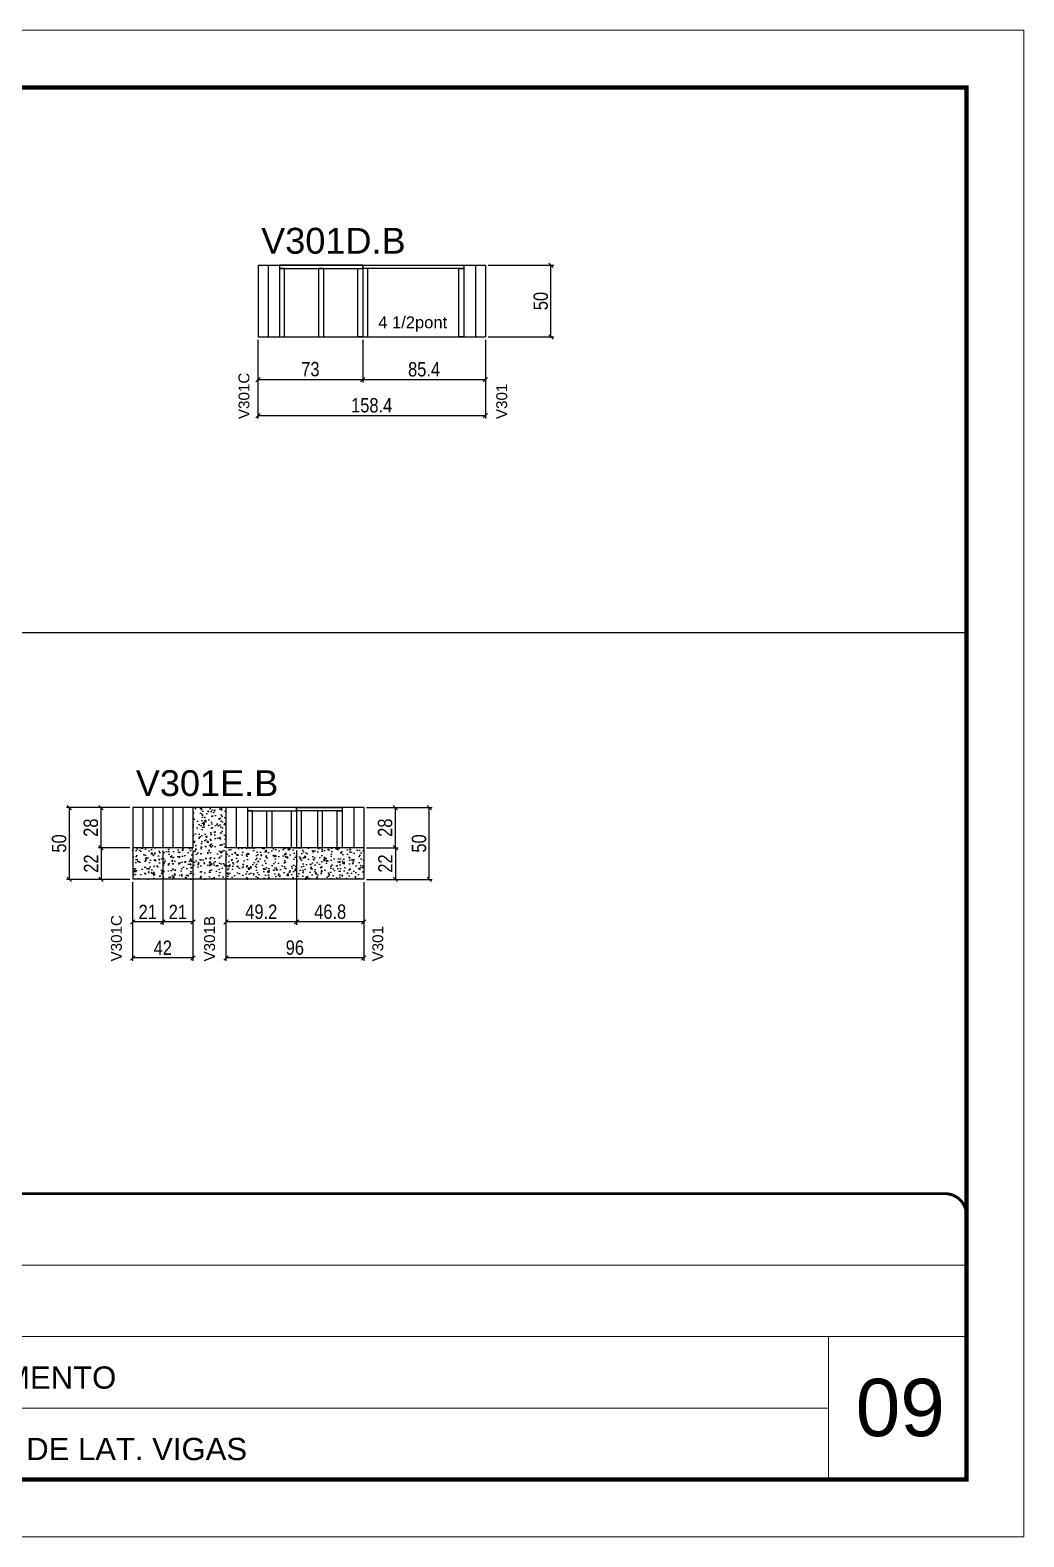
# Model space of a CAD drawing. Extents: x -3394 to 16474, y -5031 to 14397.
# Drawn here: x 5065 to 5757, y 11049 to 12099 of the extents above; entities that cross this region are included whole.
import ezdxf

# ---------------------------------------------------------------- set-up
doc = ezdxf.new("R2010")
doc.units = 0
doc.linetypes.add('CONTINUO', pattern=[0])
doc.linetypes.add('DASHED', pattern=[0.75, 0.5, -0.25])
doc.layers.get('0').update_dxf_attribs({"linetype": 'CONTINUOUS'})
doc.layers.get('Defpoints').update_dxf_attribs({"linetype": 'CONTINUOUS'})
for name, color, linetype, lineweight in [('CARIMBO', 255, 'CONTINUOUS', 9), ('Folhas', 255, 'CONTINUOUS', 9), ('SARRAFO DE PRESSAO', 251, 'DASHED', 9)]:
    doc.layers.add(name, color=color, linetype=linetype, lineweight=lineweight)
for name, color, linetype in [('COTA', 241, 'CONTINUOUS'), ('NOMENCLATURA', 7, 'CONTINUOUS'), ('Painéis', 200, 'CONTINUOUS'), ('PONTALETE', 7, 'CONTINUOUS'), ('SARR_2.2x7', 40, 'CONTINUOUS'), ('SARR_3.5x7', 81, 'CONTINUOUS')]:
    doc.layers.add(name, color=color, linetype=linetype)
doc.styles.add('ARIAL', font='arial.ttf')
doc.styles.add('COTA TECNICA', font='techl___.ttf', dxfattribs={"height": 10})
doc.dimstyles.new('PAINEL', dxfattribs={"dimtxt": 10, "dimasz": 3, "dimexe": 3, "dimexo": 3, "dimgap": 3, "dimtad": 1, "dimdec": 1, "dimzin": 12, "dimdsep": 46, "dimtxsty": 'COTA TECNICA', "dimblk1": 'OBLIQUE', "dimblk2": 'OBLIQUE', "dimsah": 1, "dimcen": 0.9, "dimclrd": 4, "dimclre": 4, "dimclrt": 240, "dimadec": 1, "dimazin": 3, "dimtfac": 1, "dimtdec": 1, "dimtmove": 0, "dimatfit": 3, "dimfxl": 1, "dimtolj": 1, "dimtzin": 12, "dimarcsym": 0})

# ---------------------------------------------------------------- blocks, each defined once
blk = doc.blocks.new('9999999999')
at = {"color": 30, "linetype": 'CONTINUO'}
for p, q in [((98564.6, 34379.6), (99584, 34379.6)), ((98564.6, 34329.8), (99488, 34329.8)), ((99584, 34329.8), (99488, 34329.8)), ((99488, 34329.8), (99488, 34230.2)), ((98564.6, 34280), (99488, 34280))]:
    blk.add_line(p, q, dxfattribs=at)
at = {"color": 30, "linetype": 'CONTINUO', "const_width": 2}
blk.add_lwpolyline([(99584, 34230.2), (99584, 34414.4, 0.414214), (99569, 34429.4), (98229, 34429.4, 0.414214), (98214, 34414.4), (98214, 34245.2, 0.414214), (98229, 34230.2), (99584, 34230.2)], format="xyb", dxfattribs=at)
at = {"layer": 'Folhas'}
blk.add_lwpolyline([(98139, 34190.2), (99624, 34190.2), (99624, 35240.2), (98139, 35240.2)], close=True, dxfattribs=at)
at = {"layer": 'Folhas', "color": 30, "const_width": 3}
blk.add_lwpolyline([(98214, 34230.2), (99584, 34230.2), (99584, 35200.2), (98214, 35200.2)], close=True, dxfattribs=at)
at = {"color": 7, "linetype": 'Continuous', "ltscale": 5, "style": 'ARIAL'}
for s, p in [('1° PAVIMENTO', (98837.7, 34293.5)), ('PAINÉIS DE LAT. VIGAS', (98837.7, 34243.7))]:
    blk.add_text(s, height=15.483, dxfattribs=at).set_placement(p)
blk = doc.blocks.new('_Oblique')
at = {"color": 0, "linetype": 'ByBlock', "lineweight": -2}
blk.add_line((-0.5, -0.5), (0.5, 0.5), dxfattribs=at)
blk = doc.blocks.new('*D1005')
at = {"layer": 'COTA', "color": 4, "linetype": 'Continuous', "lineweight": -2, "transparency": 16777216}
for p, q in [((5223.7, 11883.6), (5223.7, 11853.9)), ((5296.7, 11883.6), (5296.7, 11853.9)), ((5223.7, 11855.9), (5296.7, 11855.9))]:
    blk.add_line(p, q, dxfattribs=at)
at = {"layer": 'Defpoints', "color": 0, "linetype": 'Continuous', "transparency": 16777216}
for p in [(5223.7, 11885.6), (5296.7, 11885.6), (5296.7, 11855.9)]:
    blk.add_point(p, dxfattribs=at)
at = {"layer": 'COTA', "color": 4, "linetype": 'Continuous', "lineweight": -2, "transparency": 16777216, "xscale": 3, "yscale": 3, "zscale": 3, "rotation": 180}
blk.add_blockref('_Oblique', (5223.7, 11855.9), dxfattribs=at)
at = {"layer": 'COTA', "color": 4, "linetype": 'Continuous', "lineweight": -2, "transparency": 16777216, "xscale": 3, "yscale": 3, "zscale": 3}
blk.add_blockref('_Oblique', (5296.7, 11855.9), dxfattribs=at)
at = {"layer": 'COTA', "color": 240, "linetype": 'Continuous', "transparency": 16777216, "insert": (5260.2, 11863.1), "char_height": 10, "attachment_point": 5, "style": 'COTA TECNICA'}
blk.add_mtext('\\A1;73', dxfattribs=at)
blk = doc.blocks.new('*D1006')
at = {"layer": 'COTA', "color": 4, "linetype": 'Continuous', "lineweight": -2, "transparency": 16777216}
for p, q in [((5296.7, 11883.6), (5296.7, 11853.9)), ((5382.1, 11883.6), (5382.1, 11853.9)), ((5296.7, 11855.9), (5382.1, 11855.9))]:
    blk.add_line(p, q, dxfattribs=at)
at = {"layer": 'Defpoints', "color": 0, "linetype": 'Continuous', "transparency": 16777216}
for p in [(5296.7, 11885.6), (5382.1, 11885.6), (5382.1, 11855.9)]:
    blk.add_point(p, dxfattribs=at)
at = {"layer": 'COTA', "color": 4, "linetype": 'Continuous', "lineweight": -2, "transparency": 16777216, "xscale": 3, "yscale": 3, "zscale": 3, "rotation": 180}
blk.add_blockref('_Oblique', (5296.7, 11855.9), dxfattribs=at)
at = {"layer": 'COTA', "color": 4, "linetype": 'Continuous', "lineweight": -2, "transparency": 16777216, "xscale": 3, "yscale": 3, "zscale": 3}
blk.add_blockref('_Oblique', (5382.1, 11855.9), dxfattribs=at)
at = {"layer": 'COTA', "color": 240, "linetype": 'Continuous', "transparency": 16777216, "insert": (5339.4, 11863), "char_height": 10, "attachment_point": 5, "style": 'COTA TECNICA'}
blk.add_mtext('\\A1;85.4', dxfattribs=at)
blk = doc.blocks.new('*D1007')
at = {"layer": 'COTA', "color": 4, "linetype": 'Continuous', "lineweight": -2, "transparency": 16777216}
for p, q in [((5223.7, 11883.6), (5223.7, 11828.8)), ((5382.1, 11883.6), (5382.1, 11828.8)), ((5223.7, 11830.8), (5382.1, 11830.8))]:
    blk.add_line(p, q, dxfattribs=at)
at = {"layer": 'Defpoints', "color": 0, "linetype": 'Continuous', "transparency": 16777216}
for p in [(5223.7, 11885.6), (5382.1, 11885.6), (5382.1, 11830.8)]:
    blk.add_point(p, dxfattribs=at)
at = {"layer": 'COTA', "color": 4, "linetype": 'Continuous', "lineweight": -2, "transparency": 16777216, "xscale": 3, "yscale": 3, "zscale": 3, "rotation": 180}
blk.add_blockref('_Oblique', (5223.7, 11830.8), dxfattribs=at)
at = {"layer": 'COTA', "color": 4, "linetype": 'Continuous', "lineweight": -2, "transparency": 16777216, "xscale": 3, "yscale": 3, "zscale": 3}
blk.add_blockref('_Oblique', (5382.1, 11830.8), dxfattribs=at)
at = {"layer": 'COTA', "color": 240, "linetype": 'Continuous', "transparency": 16777216, "insert": (5302.9, 11837.9), "char_height": 10, "attachment_point": 5, "style": 'COTA TECNICA'}
blk.add_mtext('\\A1;158.4', dxfattribs=at)
blk = doc.blocks.new('*D1008')
at = {"layer": 'COTA', "color": 4, "linetype": 'Continuous', "lineweight": -2, "transparency": 16777216}
for p, q in [((5384.1, 11935.6), (5429.8, 11935.6)), ((5427.8, 11885.6), (5427.8, 11935.6)), ((5384.1, 11885.6), (5429.8, 11885.6))]:
    blk.add_line(p, q, dxfattribs=at)
at = {"layer": 'Defpoints', "color": 0, "linetype": 'Continuous', "transparency": 16777216}
for p in [(5382.1, 11935.6), (5427.8, 11935.6), (5382.1, 11885.6)]:
    blk.add_point(p, dxfattribs=at)
at = {"layer": 'COTA', "color": 4, "linetype": 'Continuous', "lineweight": -2, "transparency": 16777216, "xscale": 3, "yscale": 3, "zscale": 3}
for p, rotation in [((5427.8, 11935.6), 90), ((5427.8, 11885.6), 270)]:
    blk.add_blockref('_Oblique', p, dxfattribs=dict(at, rotation=rotation))
at = {"layer": 'COTA', "color": 240, "linetype": 'Continuous', "transparency": 16777216, "insert": (5420.7, 11910.6), "char_height": 10, "attachment_point": 5, "rotation": 90, "style": 'COTA TECNICA'}
blk.add_mtext('\\A1;50', dxfattribs=at)
blk = doc.blocks.new('*D1024')
at = {"layer": 'COTA', "color": 4, "linetype": 'Continuous', "lineweight": -2, "transparency": 16777216}
for p, q in [((5250.6, 11527.6), (5250.6, 11475.9)), ((5297.4, 11505.6), (5297.4, 11475.9)), ((5297.4, 11477.9), (5250.6, 11477.9))]:
    blk.add_line(p, q, dxfattribs=at)
at = {"layer": 'Defpoints', "color": 0, "linetype": 'Continuous', "transparency": 16777216}
for p in [(5250.6, 11529.6), (5297.4, 11507.6), (5250.6, 11477.9)]:
    blk.add_point(p, dxfattribs=at)
at = {"layer": 'COTA', "color": 4, "linetype": 'Continuous', "lineweight": -2, "transparency": 16777216, "xscale": 3, "yscale": 3, "zscale": 3, "rotation": 180}
blk.add_blockref('_Oblique', (5250.6, 11477.9), dxfattribs=at)
at = {"layer": 'COTA', "color": 4, "linetype": 'Continuous', "lineweight": -2, "transparency": 16777216, "xscale": 3, "yscale": 3, "zscale": 3}
blk.add_blockref('_Oblique', (5297.4, 11477.9), dxfattribs=at)
at = {"layer": 'COTA', "color": 240, "linetype": 'Continuous', "transparency": 16777216, "insert": (5274, 11485), "char_height": 10, "attachment_point": 5, "style": 'COTA TECNICA'}
blk.add_mtext('\\A1;46.8', dxfattribs=at)
blk = doc.blocks.new('*D1025')
at = {"layer": 'COTA', "color": 4, "linetype": 'Continuous', "lineweight": -2, "transparency": 16777216}
for p, q in [((5201.4, 11527.6), (5201.4, 11475.9)), ((5250.6, 11527.6), (5250.6, 11475.9)), ((5250.6, 11477.9), (5201.4, 11477.9))]:
    blk.add_line(p, q, dxfattribs=at)
at = {"layer": 'Defpoints', "color": 0, "linetype": 'Continuous', "transparency": 16777216}
for p in [(5201.4, 11529.6), (5250.6, 11529.6), (5201.4, 11477.9)]:
    blk.add_point(p, dxfattribs=at)
at = {"layer": 'COTA', "color": 4, "linetype": 'Continuous', "lineweight": -2, "transparency": 16777216, "xscale": 3, "yscale": 3, "zscale": 3, "rotation": 180}
blk.add_blockref('_Oblique', (5201.4, 11477.9), dxfattribs=at)
at = {"layer": 'COTA', "color": 4, "linetype": 'Continuous', "lineweight": -2, "transparency": 16777216, "xscale": 3, "yscale": 3, "zscale": 3}
blk.add_blockref('_Oblique', (5250.6, 11477.9), dxfattribs=at)
at = {"layer": 'COTA', "color": 240, "linetype": 'Continuous', "transparency": 16777216, "insert": (5226, 11485), "char_height": 10, "attachment_point": 5, "style": 'COTA TECNICA'}
blk.add_mtext('\\A1;49.2', dxfattribs=at)
blk = doc.blocks.new('*D1026')
at = {"layer": 'COTA', "color": 4, "linetype": 'Continuous', "lineweight": -2, "transparency": 16777216}
for p, q in [((5201.4, 11527.6), (5201.4, 11450.8)), ((5297.4, 11505.6), (5297.4, 11450.8)), ((5297.4, 11452.8), (5201.4, 11452.8))]:
    blk.add_line(p, q, dxfattribs=at)
at = {"layer": 'Defpoints', "color": 0, "linetype": 'Continuous', "transparency": 16777216}
for p in [(5201.4, 11529.6), (5297.4, 11507.6), (5201.4, 11452.8)]:
    blk.add_point(p, dxfattribs=at)
at = {"layer": 'COTA', "color": 4, "linetype": 'Continuous', "lineweight": -2, "transparency": 16777216, "xscale": 3, "yscale": 3, "zscale": 3, "rotation": 180}
blk.add_blockref('_Oblique', (5201.4, 11452.8), dxfattribs=at)
at = {"layer": 'COTA', "color": 4, "linetype": 'Continuous', "lineweight": -2, "transparency": 16777216, "xscale": 3, "yscale": 3, "zscale": 3}
blk.add_blockref('_Oblique', (5297.4, 11452.8), dxfattribs=at)
at = {"layer": 'COTA', "color": 240, "linetype": 'Continuous', "transparency": 16777216, "insert": (5249.4, 11460), "char_height": 10, "attachment_point": 5, "style": 'COTA TECNICA'}
blk.add_mtext('\\A1;96', dxfattribs=at)
blk = doc.blocks.new('*D1027')
at = {"layer": 'COTA', "color": 4, "linetype": 'Continuous', "lineweight": -2, "transparency": 16777216}
for p, q in [((5299.4, 11557.6), (5321.4, 11557.6)), ((5319.4, 11529.6), (5319.4, 11557.6)), ((5299.4, 11529.6), (5321.4, 11529.6))]:
    blk.add_line(p, q, dxfattribs=at)
at = {"layer": 'Defpoints', "color": 0, "linetype": 'Continuous', "transparency": 16777216}
for p in [(5297.4, 11557.6), (5319.4, 11557.6), (5297.4, 11529.6)]:
    blk.add_point(p, dxfattribs=at)
at = {"layer": 'COTA', "color": 4, "linetype": 'Continuous', "lineweight": -2, "transparency": 16777216, "xscale": 3, "yscale": 3, "zscale": 3}
for p, rotation in [((5319.4, 11557.6), 90), ((5319.4, 11529.6), 270)]:
    blk.add_blockref('_Oblique', p, dxfattribs=dict(at, rotation=rotation))
at = {"layer": 'COTA', "color": 240, "linetype": 'Continuous', "transparency": 16777216, "insert": (5312.3, 11543.6), "char_height": 10, "attachment_point": 5, "rotation": 90, "style": 'COTA TECNICA'}
blk.add_mtext('\\A1;28', dxfattribs=at)
blk = doc.blocks.new('*D1028')
at = {"layer": 'COTA', "color": 4, "linetype": 'Continuous', "lineweight": -2, "transparency": 16777216}
for p, q in [((5299.4, 11529.6), (5321.4, 11529.6)), ((5319.4, 11529.6), (5319.4, 11507.6)), ((5299.4, 11507.6), (5321.4, 11507.6))]:
    blk.add_line(p, q, dxfattribs=at)
at = {"layer": 'Defpoints', "color": 0, "linetype": 'Continuous', "transparency": 16777216}
for p in [(5297.4, 11529.6), (5297.4, 11507.6), (5319.4, 11507.6)]:
    blk.add_point(p, dxfattribs=at)
at = {"layer": 'COTA', "color": 4, "linetype": 'Continuous', "lineweight": -2, "transparency": 16777216, "xscale": 3, "yscale": 3, "zscale": 3}
for p, rotation in [((5319.4, 11529.6), 90), ((5319.4, 11507.6), 270)]:
    blk.add_blockref('_Oblique', p, dxfattribs=dict(at, rotation=rotation))
at = {"layer": 'COTA', "color": 240, "linetype": 'Continuous', "transparency": 16777216, "insert": (5312.4, 11518.6), "char_height": 10, "attachment_point": 5, "rotation": 90, "style": 'COTA TECNICA'}
blk.add_mtext('\\A1;22', dxfattribs=at)
blk = doc.blocks.new('*D1029')
at = {"layer": 'COTA', "color": 4, "linetype": 'Continuous', "lineweight": -2, "transparency": 16777216}
for p, q in [((5299.4, 11557.6), (5345, 11557.6)), ((5343, 11507.6), (5343, 11557.6)), ((5299.4, 11507.6), (5345, 11507.6))]:
    blk.add_line(p, q, dxfattribs=at)
at = {"layer": 'Defpoints', "color": 0, "linetype": 'Continuous', "transparency": 16777216}
for p in [(5297.4, 11557.6), (5343, 11557.6), (5297.4, 11507.6)]:
    blk.add_point(p, dxfattribs=at)
at = {"layer": 'COTA', "color": 4, "linetype": 'Continuous', "lineweight": -2, "transparency": 16777216, "xscale": 3, "yscale": 3, "zscale": 3}
for p, rotation in [((5343, 11557.6), 90), ((5343, 11507.6), 270)]:
    blk.add_blockref('_Oblique', p, dxfattribs=dict(at, rotation=rotation))
at = {"layer": 'COTA', "color": 240, "linetype": 'Continuous', "transparency": 16777216, "insert": (5335.9, 11532.6), "char_height": 10, "attachment_point": 5, "rotation": 90, "style": 'COTA TECNICA'}
blk.add_mtext('\\A1;50', dxfattribs=at)
blk = doc.blocks.new('*D1018')
at = {"layer": 'COTA', "color": 4, "linetype": 'Continuous', "lineweight": -2, "transparency": 16777216}
for p, q in [((5157.4, 11527.6), (5157.4, 11475.9)), ((5178.4, 11527.6), (5178.4, 11475.9)), ((5178.4, 11477.9), (5157.4, 11477.9))]:
    blk.add_line(p, q, dxfattribs=at)
at = {"layer": 'Defpoints', "color": 0, "linetype": 'Continuous', "transparency": 16777216}
for p in [(5157.4, 11529.6), (5178.4, 11529.6), (5157.4, 11477.9)]:
    blk.add_point(p, dxfattribs=at)
at = {"layer": 'COTA', "color": 4, "linetype": 'Continuous', "lineweight": -2, "transparency": 16777216, "xscale": 3, "yscale": 3, "zscale": 3, "rotation": 180}
blk.add_blockref('_Oblique', (5157.4, 11477.9), dxfattribs=at)
at = {"layer": 'COTA', "color": 4, "linetype": 'Continuous', "lineweight": -2, "transparency": 16777216, "xscale": 3, "yscale": 3, "zscale": 3}
blk.add_blockref('_Oblique', (5178.4, 11477.9), dxfattribs=at)
at = {"layer": 'COTA', "color": 240, "linetype": 'Continuous', "transparency": 16777216, "insert": (5167.9, 11484.9), "char_height": 10, "attachment_point": 5, "style": 'COTA TECNICA'}
blk.add_mtext('\\A1;21', dxfattribs=at)
blk = doc.blocks.new('*D1019')
at = {"layer": 'COTA', "color": 4, "linetype": 'Continuous', "lineweight": -2, "transparency": 16777216}
for p, q in [((5157.4, 11527.6), (5157.4, 11475.9)), ((5136.4, 11505.6), (5136.4, 11475.9)), ((5157.4, 11477.9), (5136.4, 11477.9))]:
    blk.add_line(p, q, dxfattribs=at)
at = {"layer": 'Defpoints', "color": 0, "linetype": 'Continuous', "transparency": 16777216}
for p in [(5157.4, 11529.6), (5136.4, 11507.6), (5136.4, 11477.9)]:
    blk.add_point(p, dxfattribs=at)
at = {"layer": 'COTA', "color": 4, "linetype": 'Continuous', "lineweight": -2, "transparency": 16777216, "xscale": 3, "yscale": 3, "zscale": 3, "rotation": 180}
blk.add_blockref('_Oblique', (5136.4, 11477.9), dxfattribs=at)
at = {"layer": 'COTA', "color": 4, "linetype": 'Continuous', "lineweight": -2, "transparency": 16777216, "xscale": 3, "yscale": 3, "zscale": 3}
blk.add_blockref('_Oblique', (5157.4, 11477.9), dxfattribs=at)
at = {"layer": 'COTA', "color": 240, "linetype": 'Continuous', "transparency": 16777216, "insert": (5146.9, 11484.9), "char_height": 10, "attachment_point": 5, "style": 'COTA TECNICA'}
blk.add_mtext('\\A1;21', dxfattribs=at)
blk = doc.blocks.new('*D1020')
at = {"layer": 'COTA', "color": 4, "linetype": 'Continuous', "lineweight": -2, "transparency": 16777216}
for p, q in [((5178.4, 11527.6), (5178.4, 11450.8)), ((5136.4, 11505.6), (5136.4, 11450.8)), ((5178.4, 11452.8), (5136.4, 11452.8))]:
    blk.add_line(p, q, dxfattribs=at)
at = {"layer": 'Defpoints', "color": 0, "linetype": 'Continuous', "transparency": 16777216}
for p in [(5178.4, 11529.6), (5136.4, 11507.6), (5136.4, 11452.8)]:
    blk.add_point(p, dxfattribs=at)
at = {"layer": 'COTA', "color": 4, "linetype": 'Continuous', "lineweight": -2, "transparency": 16777216, "xscale": 3, "yscale": 3, "zscale": 3, "rotation": 180}
blk.add_blockref('_Oblique', (5136.4, 11452.8), dxfattribs=at)
at = {"layer": 'COTA', "color": 4, "linetype": 'Continuous', "lineweight": -2, "transparency": 16777216, "xscale": 3, "yscale": 3, "zscale": 3}
blk.add_blockref('_Oblique', (5178.4, 11452.8), dxfattribs=at)
at = {"layer": 'COTA', "color": 240, "linetype": 'Continuous', "transparency": 16777216, "insert": (5157.4, 11459.9), "char_height": 10, "attachment_point": 5, "style": 'COTA TECNICA'}
blk.add_mtext('\\A1;42', dxfattribs=at)
blk = doc.blocks.new('*D1021')
at = {"layer": 'COTA', "color": 4, "linetype": 'Continuous', "lineweight": -2, "transparency": 16777216}
for p, q in [((5134.4, 11557.6), (5112.4, 11557.6)), ((5114.4, 11529.6), (5114.4, 11557.6)), ((5134.4, 11529.6), (5112.4, 11529.6))]:
    blk.add_line(p, q, dxfattribs=at)
at = {"layer": 'Defpoints', "color": 0, "linetype": 'Continuous', "transparency": 16777216}
for p in [(5114.4, 11557.6), (5136.4, 11557.6), (5136.4, 11529.6)]:
    blk.add_point(p, dxfattribs=at)
at = {"layer": 'COTA', "color": 4, "linetype": 'Continuous', "lineweight": -2, "transparency": 16777216, "xscale": 3, "yscale": 3, "zscale": 3}
for p, rotation in [((5114.4, 11557.6), 90), ((5114.4, 11529.6), 270)]:
    blk.add_blockref('_Oblique', p, dxfattribs=dict(at, rotation=rotation))
at = {"layer": 'COTA', "color": 240, "linetype": 'Continuous', "transparency": 16777216, "insert": (5107.3, 11543.6), "char_height": 10, "attachment_point": 5, "rotation": 90, "style": 'COTA TECNICA'}
blk.add_mtext('\\A1;28', dxfattribs=at)
blk = doc.blocks.new('*D1022')
at = {"layer": 'COTA', "color": 4, "linetype": 'Continuous', "lineweight": -2, "transparency": 16777216}
for p, q in [((5134.4, 11529.6), (5112.4, 11529.6)), ((5114.4, 11529.6), (5114.4, 11507.6)), ((5134.4, 11507.6), (5112.4, 11507.6))]:
    blk.add_line(p, q, dxfattribs=at)
at = {"layer": 'Defpoints', "color": 0, "linetype": 'Continuous', "transparency": 16777216}
for p in [(5136.4, 11529.6), (5114.4, 11507.6), (5136.4, 11507.6)]:
    blk.add_point(p, dxfattribs=at)
at = {"layer": 'COTA', "color": 4, "linetype": 'Continuous', "lineweight": -2, "transparency": 16777216, "xscale": 3, "yscale": 3, "zscale": 3}
for p, rotation in [((5114.4, 11529.6), 90), ((5114.4, 11507.6), 270)]:
    blk.add_blockref('_Oblique', p, dxfattribs=dict(at, rotation=rotation))
at = {"layer": 'COTA', "color": 240, "linetype": 'Continuous', "transparency": 16777216, "insert": (5107.4, 11518.6), "char_height": 10, "attachment_point": 5, "rotation": 90, "style": 'COTA TECNICA'}
blk.add_mtext('\\A1;22', dxfattribs=at)
blk = doc.blocks.new('*D1023')
at = {"layer": 'COTA', "color": 4, "linetype": 'Continuous', "lineweight": -2, "transparency": 16777216}
for p, q in [((5134.4, 11557.6), (5090.3, 11557.6)), ((5092.3, 11507.6), (5092.3, 11557.6)), ((5134.4, 11507.6), (5090.3, 11507.6))]:
    blk.add_line(p, q, dxfattribs=at)
at = {"layer": 'Defpoints', "color": 0, "linetype": 'Continuous', "transparency": 16777216}
for p in [(5092.3, 11557.6), (5136.4, 11557.6), (5136.4, 11507.6)]:
    blk.add_point(p, dxfattribs=at)
at = {"layer": 'COTA', "color": 4, "linetype": 'Continuous', "lineweight": -2, "transparency": 16777216, "xscale": 3, "yscale": 3, "zscale": 3}
for p, rotation in [((5092.3, 11557.6), 90), ((5092.3, 11507.6), 270)]:
    blk.add_blockref('_Oblique', p, dxfattribs=dict(at, rotation=rotation))
at = {"layer": 'COTA', "color": 240, "linetype": 'Continuous', "transparency": 16777216, "insert": (5085.2, 11532.6), "char_height": 10, "attachment_point": 5, "rotation": 90, "style": 'COTA TECNICA'}
blk.add_mtext('\\A1;50', dxfattribs=at)

msp = doc.modelspace()

# ---------------------------------------------------------------- hatches: boundary and pattern name
at = {"layer": 'COTA', "linetype": 'Continuous'}
h = msp.add_hatch(dxfattribs=at)
h.set_pattern_fill('AR-CONC', color=256, scale=0.05, angle=-0.0433)
h.set_pattern_definition([(49.9567, (-4371.048, 6496.662), (9.1086286, -0.8038383), [0.9525, -10.4775]), (354.9567, (-4371.048, 6496.662), (-1.754951, 9.554171), [0.762, -8.382029]), (100.40814, (-4370.289, 6496.595), (7.3536775, 8.7503326), [0.8095004, -8.904512]), (46.1409, (-4371.046, 6499.202), (13.55236, -2.112359), [1.42875, -15.71625]), (96.59226, (-4369.917, 6499.026), (11.879553, 12.362332), [1.214251, -13.35678]), (351.14085, (-4371.046, 6499.202), (11.879553, 12.362332), [1.142998, -12.572987]), (20.9567, (-4369.777, 6498.566), (7.576853, -5.1189875), [0.9525, -10.4775]), (325.9567, (-4369.777, 6498.566), (3.0970605, 9.20706), [0.762, -8.382]), (71.40814, (-4369.145, 6498.139), (10.6739135, 4.088073), [0.8095004, -8.904497]), (37.4567, (-4371.048, 6496.662), (0.1576252, 4.227634), [0, -8.2804, 0, -8.509, 0, -8.41375]), (7.4567, (-4371.048, 6496.662), (3.3447677, 5.0065024), [0, -4.8514, 0, -8.0899, 0, -3.20675]), (327.4567, (-4373.8802, 6496.664), (6.7793113, -0.2915607), [0, -3.175, 0, -9.906, 0, -13.1445]), (317.4567, (-4375.15, 6496.665), (7.4074177, 1.2657268), [0, -4.1275, 0, -6.5786, 0, -9.3345])])
h.paths.add_polyline_path([(5297.41, 11507.63), (5297.41, 11529.63), (5201.41, 11529.63), (5201.41, 11557.63), (5178.41, 11557.63), (5178.41, 11529.63), (5136.41, 11529.63), (5136.41, 11507.63), (5178.41, 11507.63)])

# ---------------------------------------------------------------- linework, layer by layer
for p, q in [((4347.21, 11679.69), (5717.21, 11679.69)), ((5136.41, 11529.63), (5136.41, 11507.63, 0)), ((5297.41, 11529.63), (5297.41, 11507.63, 0)), ((5178.41, 11507.63, 0), (5136.41, 11507.63, 0)), ((5297.41, 11507.63, 0), (5178.41, 11507.63, 0))]:
    msp.add_line(p, q, dxfattribs=at)
at = {"layer": 'Painéis', "linetype": 'Continuous'}
for p, q in [((5223.74, 11935.59), (5382.14, 11935.59)), ((5223.74, 11935.59), (5223.74, 11885.59, 0)), ((5296.74, 11935.59), (5296.74, 11885.59, 0)), ((5382.14, 11935.59), (5382.14, 11885.59, 0)), ((5223.74, 11885.59, 0), (5382.14, 11885.59)), ((5178.41, 11557.63, 0), (5136.41, 11557.63, 0)), ((5136.41, 11557.63), (5136.41, 11529.63)), ((5157.41, 11557.63), (5157.41, 11529.63)), ((5178.41, 11557.63), (5178.41, 11529.63)), ((5201.41, 11557.63, 0), (5178.41, 11557.63, 0)), ((5297.41, 11557.63, 0), (5201.41, 11557.63, 0)), ((5201.41, 11557.63), (5201.41, 11529.63)), ((5250.61, 11557.63), (5250.61, 11529.63)), ((5297.41, 11557.63), (5297.41, 11529.63)), ((5178.41, 11529.63), (5136.41, 11529.63)), ((5297.41, 11529.63), (5201.41, 11529.63))]:
    msp.add_line(p, q, dxfattribs=at)
at = {"layer": 'SARR_2.2x7', "ltscale": 25}
for p, q in [((5230.74, 11935.59), (5230.74, 11885.59, 0)), ((5375.14, 11935.59, 0), (5375.14, 11885.59, 0)), ((5143.41, 11557.63), (5143.41, 11529.63, 0)), ((5150.41, 11557.63), (5150.41, 11529.63)), ((5164.41, 11557.63), (5164.41, 11529.63)), ((5171.41, 11557.63), (5171.41, 11529.63, 0)), ((5208.41, 11557.63), (5208.41, 11529.63, 0)), ((5290.41, 11557.63), (5290.41, 11529.63, 0))]:
    msp.add_line(p, q, dxfattribs=at)
for points in [[(5238.74, 11933.39), (5296.74, 11933.39), (5296.74, 11935.59), (5238.74, 11935.59)], [(5367.14, 11933.39), (5296.74, 11933.39), (5296.74, 11935.59), (5367.14, 11935.59)]]:
    msp.add_lwpolyline(points, close=True, dxfattribs=at)
at = {"layer": 'SARR_2.2x7', "ltscale": 25, "elevation": 0}
for points in [[(5216.41, 11555.43), (5250.61, 11555.43), (5250.61, 11557.63), (5216.41, 11557.63)], [(5282.41, 11555.43), (5250.61, 11555.43), (5250.61, 11557.63), (5282.41, 11557.63)]]:
    msp.add_lwpolyline(points, close=True, dxfattribs=at)
at = {"layer": 'SARR_3.5x7'}
for points in [[(5238.74, 11885.59), (5242.24, 11885.59), (5242.24, 11933.39), (5238.74, 11933.39)], [(5265.97, 11885.59), (5269.47, 11885.59), (5269.47, 11933.39), (5265.97, 11933.39)], [(5296.74, 11885.59), (5293.24, 11885.59), (5293.24, 11933.39), (5296.74, 11933.39)], [(5296.74, 11885.59), (5300.24, 11885.59), (5300.24, 11933.39), (5296.74, 11933.39)], [(5367.14, 11885.59), (5363.64, 11885.59), (5363.64, 11933.39), (5367.14, 11933.39)]]:
    msp.add_lwpolyline(points, close=True, dxfattribs=at)
at = {"layer": 'SARR_3.5x7', "elevation": 0}
for points in [[(5216.41, 11529.63), (5219.91, 11529.63), (5219.91, 11555.43), (5216.41, 11555.43)], [(5233.46, 11529.63), (5229.96, 11529.63), (5229.96, 11555.43), (5233.46, 11555.43)], [(5250.61, 11529.63), (5247.11, 11529.63), (5247.11, 11555.43), (5250.61, 11555.43)], [(5250.61, 11529.63), (5254.11, 11529.63), (5254.11, 11555.43), (5250.61, 11555.43)], [(5265.1, 11529.63), (5268.6, 11529.63), (5268.6, 11555.43), (5265.1, 11555.43)], [(5282.41, 11529.63), (5278.91, 11529.63), (5278.91, 11555.43), (5282.41, 11555.43)]]:
    msp.add_lwpolyline(points, close=True, dxfattribs=at)

# ---------------------------------------------------------------- block references
at = {"layer": 'SARRAFO DE PRESSAO', "color": 6, "linetype": 'ByBlock'}
msp.add_blockref('9999999999', (-93866.77, -23140.8), dxfattribs=at)

# ---------------------------------------------------------------- texts
at = {"layer": 'CARIMBO', "style": 'ARIAL'}
msp.add_text('09', height=40, dxfattribs=at).set_placement((5640.07, 11119.55))
at = {"layer": 'NOMENCLATURA', "linetype": 'Continuous', "style": 'ARIAL'}
for s, p in [('V301D.B', (5225.92, 11943.63)), ('V301E.B', (5138.59, 11565.66, 0))]:
    msp.add_text(s, height=18, dxfattribs=at).set_placement(p)
for s, p in [('V301C', (5217.7, 11828.36, 0)), ('V301', (5397.26, 11828.36, 0)), ('V301C', (5128.86, 11450.39)), ('V301B', (5193.76, 11450.39)), ('V301', (5310.92, 11450.39))]:
    msp.add_text(s, height=7.567, rotation=90, dxfattribs=at).set_placement(p)
at = {"layer": 'PONTALETE', "linetype": 'Continuous', "style": 'ARIAL'}
msp.add_text('4 1/2pont', height=8.25, dxfattribs=at).set_placement((5307.44, 11891.65))

# ---------------------------------------------------------------- dimensions: what is measured, and where the dimension line sits
at = {"layer": 'COTA', "linetype": 'Continuous'}
for base, p1, p2, angle, picture, middle in [((5427.77, 11935.59, 0), (5382.14, 11885.59, 0), (5382.14, 11935.59, 0), 90, '*D1008', (5420.66, 11910.59, 0)), ((5092.27, 11557.63), (5136.41, 11507.63), (5136.41, 11557.63), 90, '*D1023', (5085.16, 11532.63)), ((5114.4, 11557.63), (5136.41, 11529.63), (5136.41, 11557.63), 270, '*D1021', (5107.31, 11543.63)), ((5319.42, 11557.63), (5297.41, 11529.63), (5297.41, 11557.63), 270, '*D1027', (5312.32, 11543.63)), ((5343.04, 11557.63), (5297.41, 11507.63), (5297.41, 11557.63), 90, '*D1029', (5335.93, 11532.63)), ((5114.4, 11507.63), (5136.41, 11529.63), (5136.41, 11507.63), 90, '*D1022', (5107.4, 11518.63)), ((5136.41, 11477.89), (5157.41, 11529.63), (5136.41, 11507.63), 180, '*D1019', (5146.91, 11484.95)), ((5136.41, 11452.83), (5178.41, 11529.63), (5136.41, 11507.63), 180, '*D1020', (5157.41, 11459.9)), ((5157.41, 11477.89), (5178.41, 11529.63), (5157.41, 11529.63), 180, '*D1018', (5167.91, 11484.95)), ((5201.41, 11477.89), (5250.61, 11529.63), (5201.41, 11529.63), 180, '*D1025', (5226.01, 11484.99)), ((5201.41, 11452.83), (5297.41, 11507.63), (5201.41, 11529.63), 180, '*D1026', (5249.41, 11459.96)), ((5250.61, 11477.89), (5297.41, 11507.63), (5250.61, 11529.63), 180, '*D1024', (5274.01, 11485.02)), ((5319.42, 11507.63), (5297.41, 11529.63), (5297.41, 11507.63), 90, '*D1028', (5312.42, 11518.63))]:
    dim = msp.add_linear_dim(base=base, p1=p1, p2=p2, angle=angle, dimstyle='PAINEL', override={"dimexe": 2, "dimexo": 2, "dimgap": 2, "dimadec": 8, "dimtix": 1, "dimatfit": 2, "dimldrblk": 'Oblique'}, dxfattribs=at)
    dim.commit()
    dim.dimension.update_dxf_attribs({"geometry": picture, "text_midpoint": middle})
for base, p1, p2, picture, middle in [((5296.74, 11855.85, 0), (5223.74, 11885.59, 0), (5296.74, 11885.59, 0), '*D1005', (5260.24, 11863.07, 0)), ((5382.14, 11830.79, 0), (5223.74, 11885.59, 0), (5382.14, 11885.59, 0), '*D1007', (5302.94, 11837.92, 0)), ((5382.14, 11855.85, 0), (5296.74, 11885.59, 0), (5382.14, 11885.59, 0), '*D1006', (5339.44, 11862.98, 0))]:
    dim = msp.add_linear_dim(base=base, p1=p1, p2=p2, dimstyle='PAINEL', override={"dimexe": 2, "dimexo": 2, "dimgap": 2, "dimadec": 8, "dimtix": 1, "dimatfit": 2, "dimldrblk": 'Oblique'}, dxfattribs=at)
    dim.commit()
    dim.dimension.update_dxf_attribs({"geometry": picture, "text_midpoint": middle})

doc.saveas('drawing.dxf')
